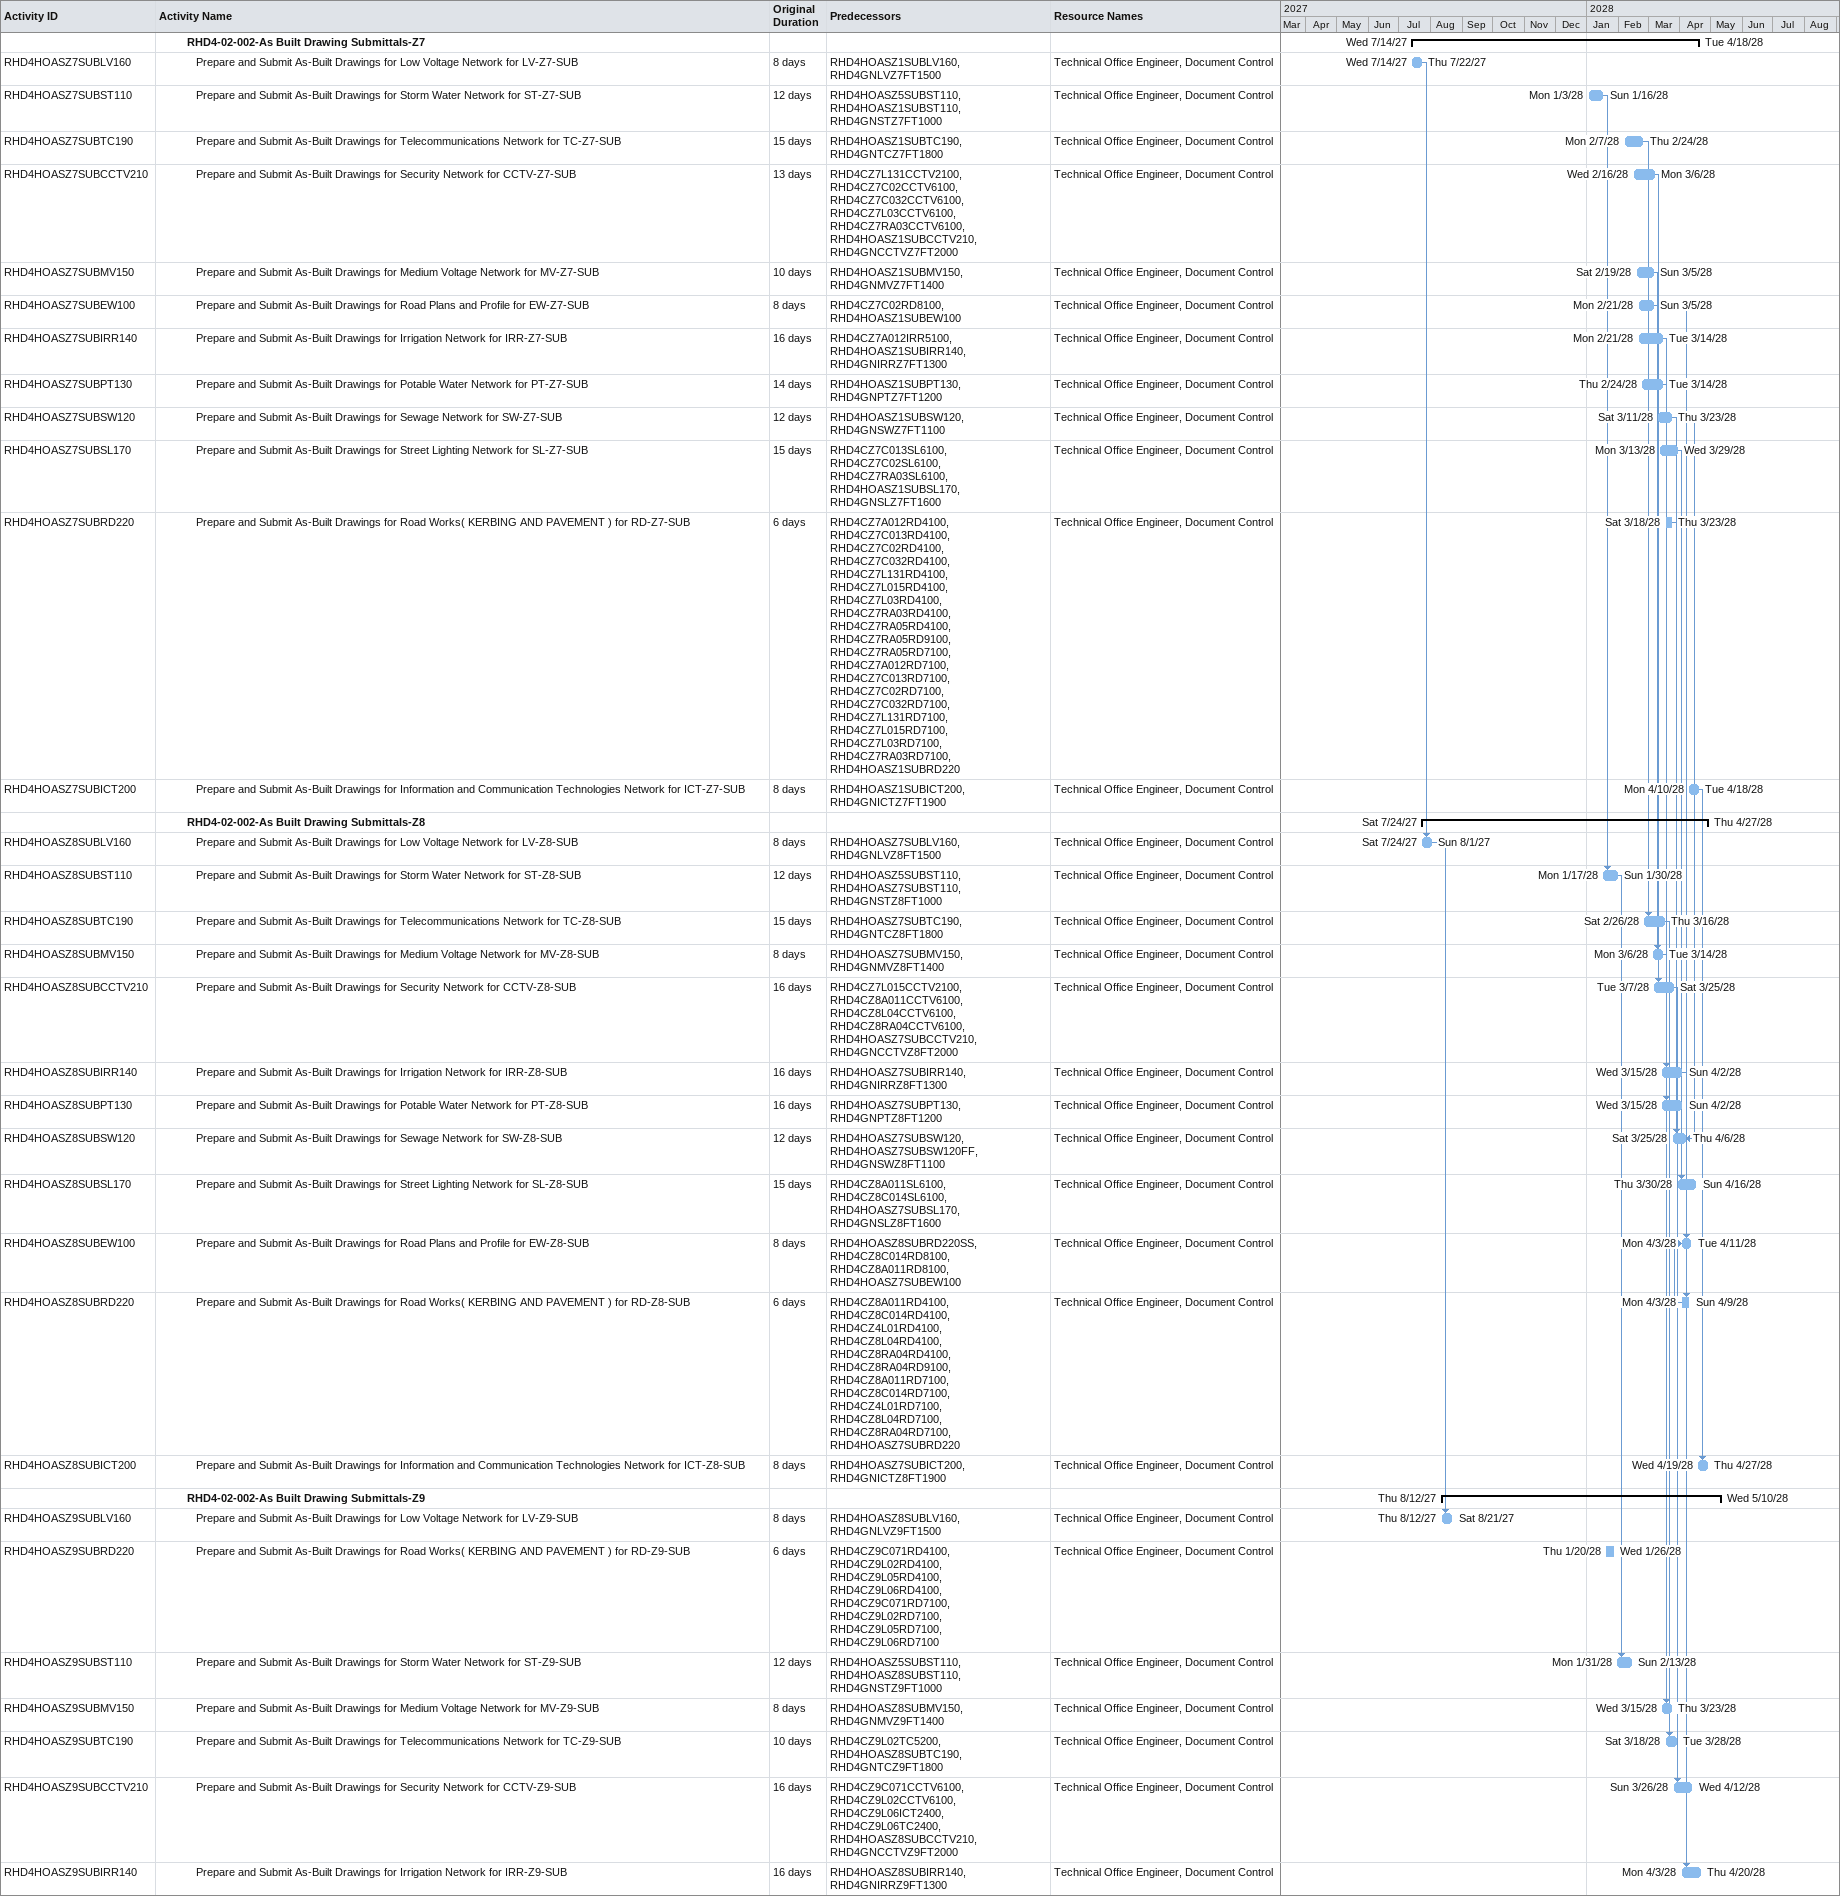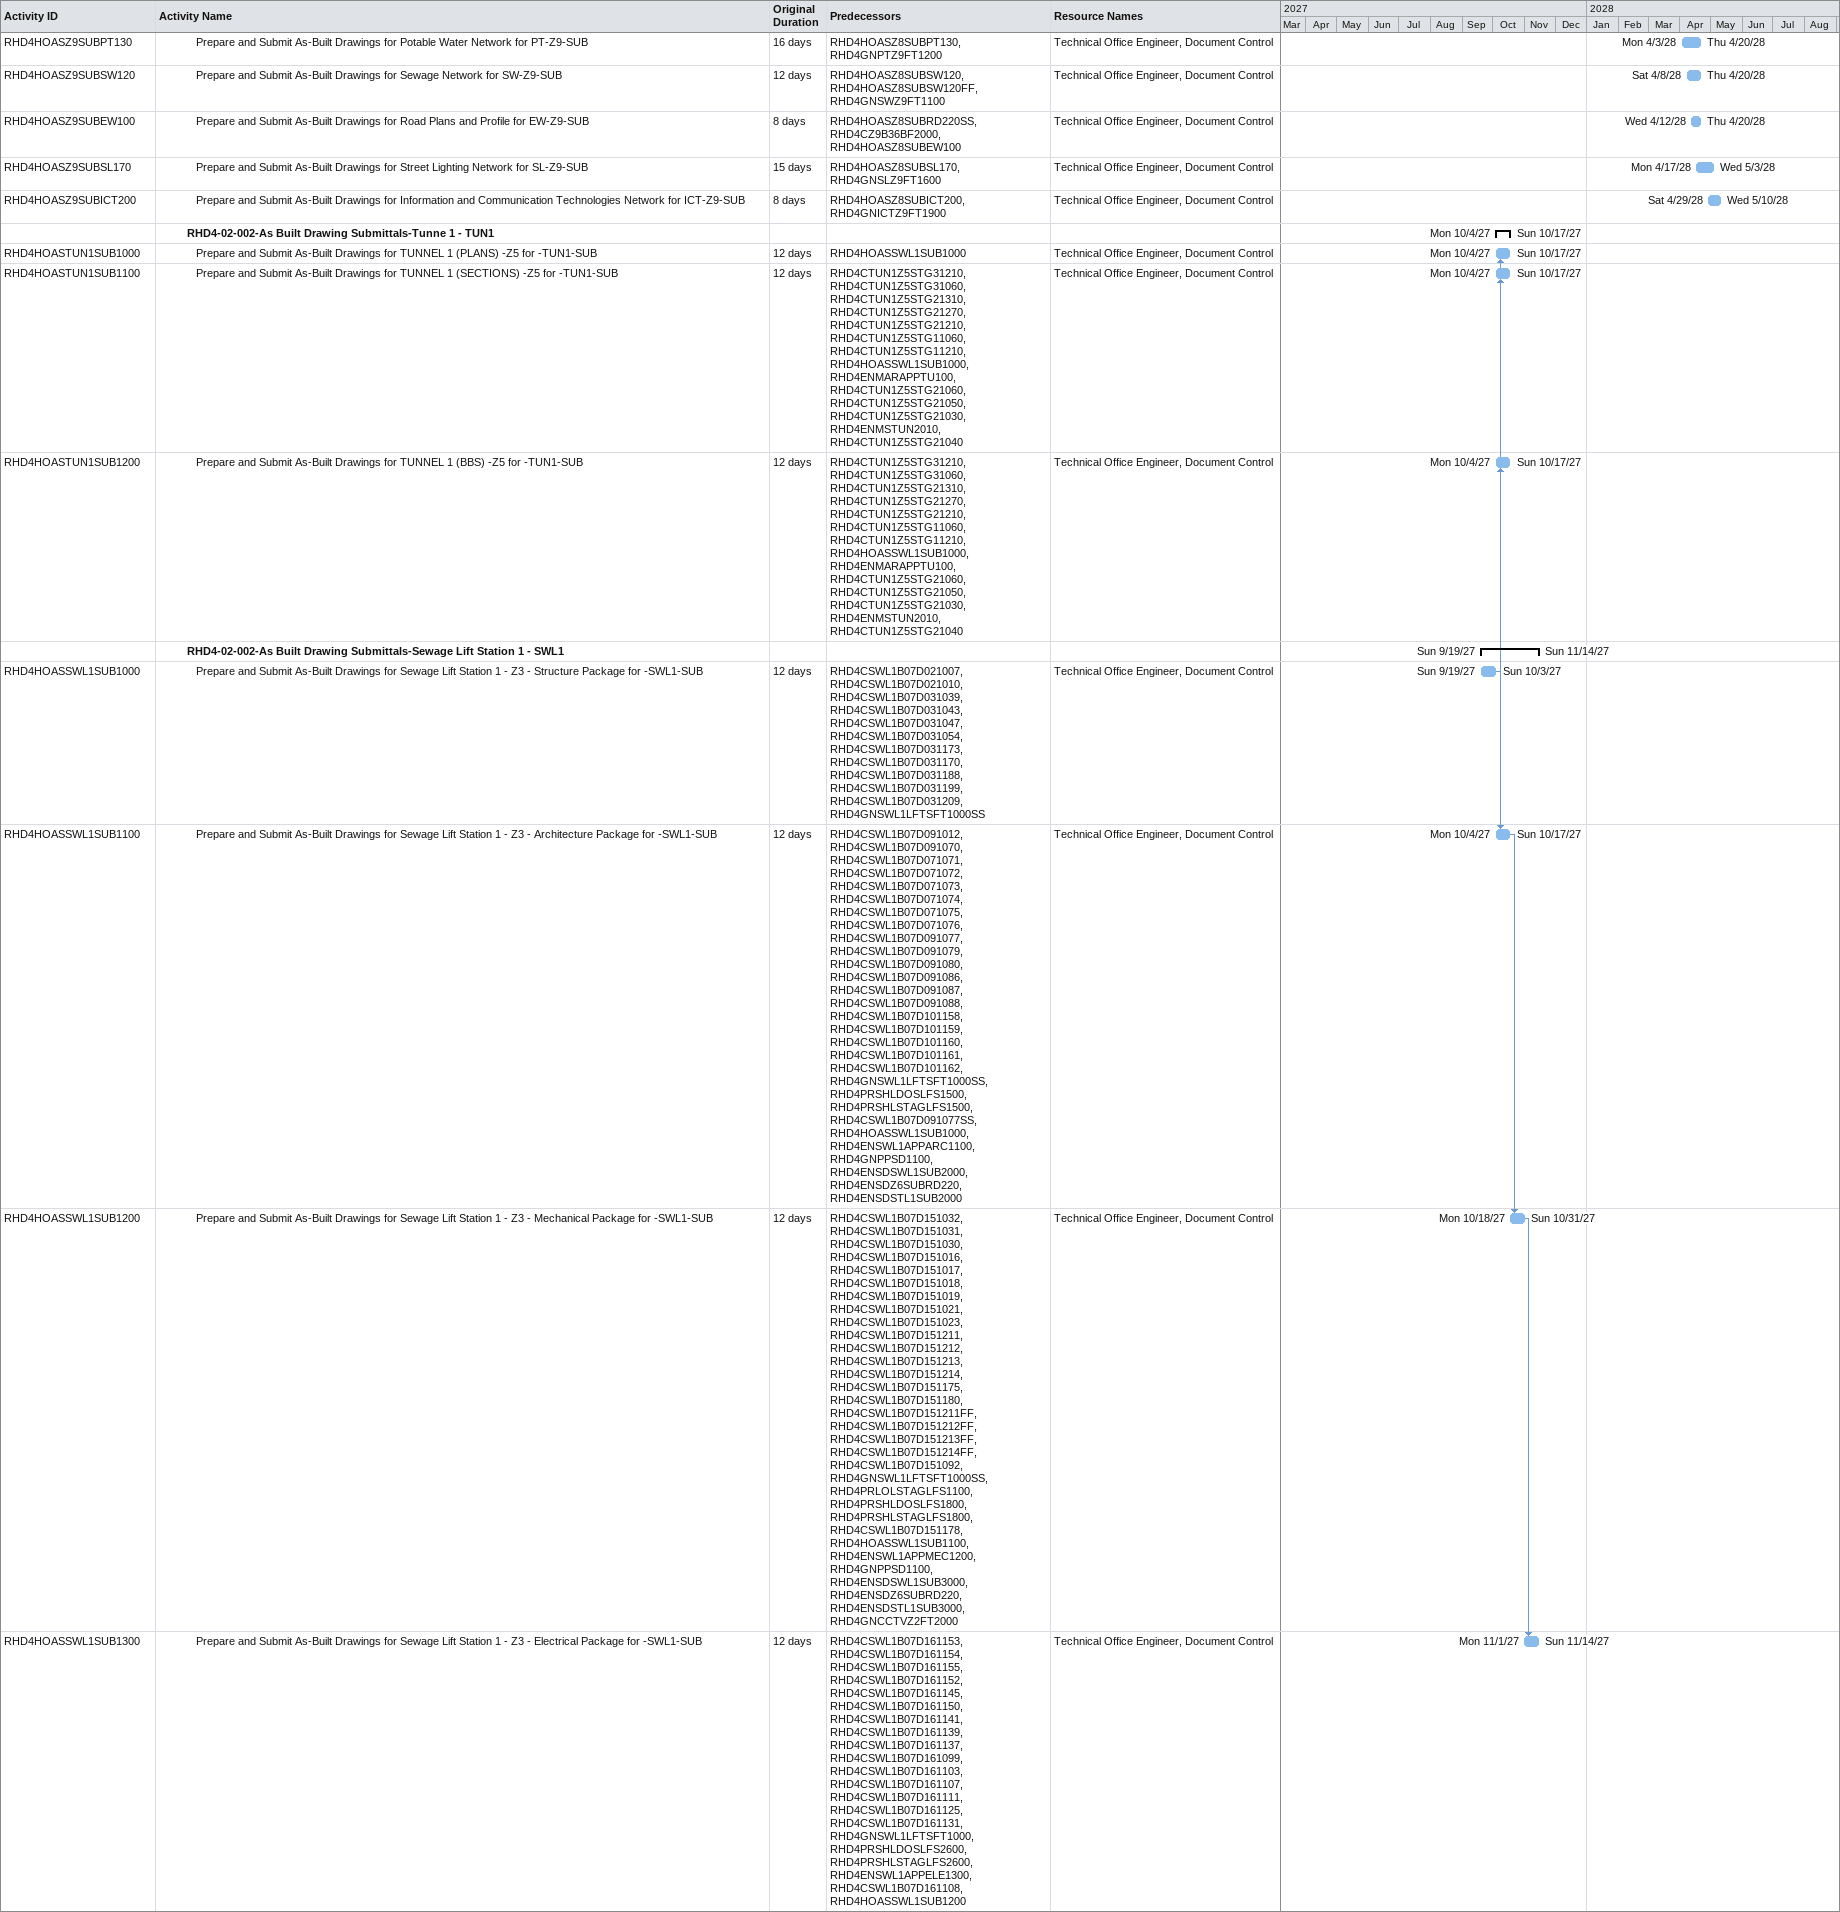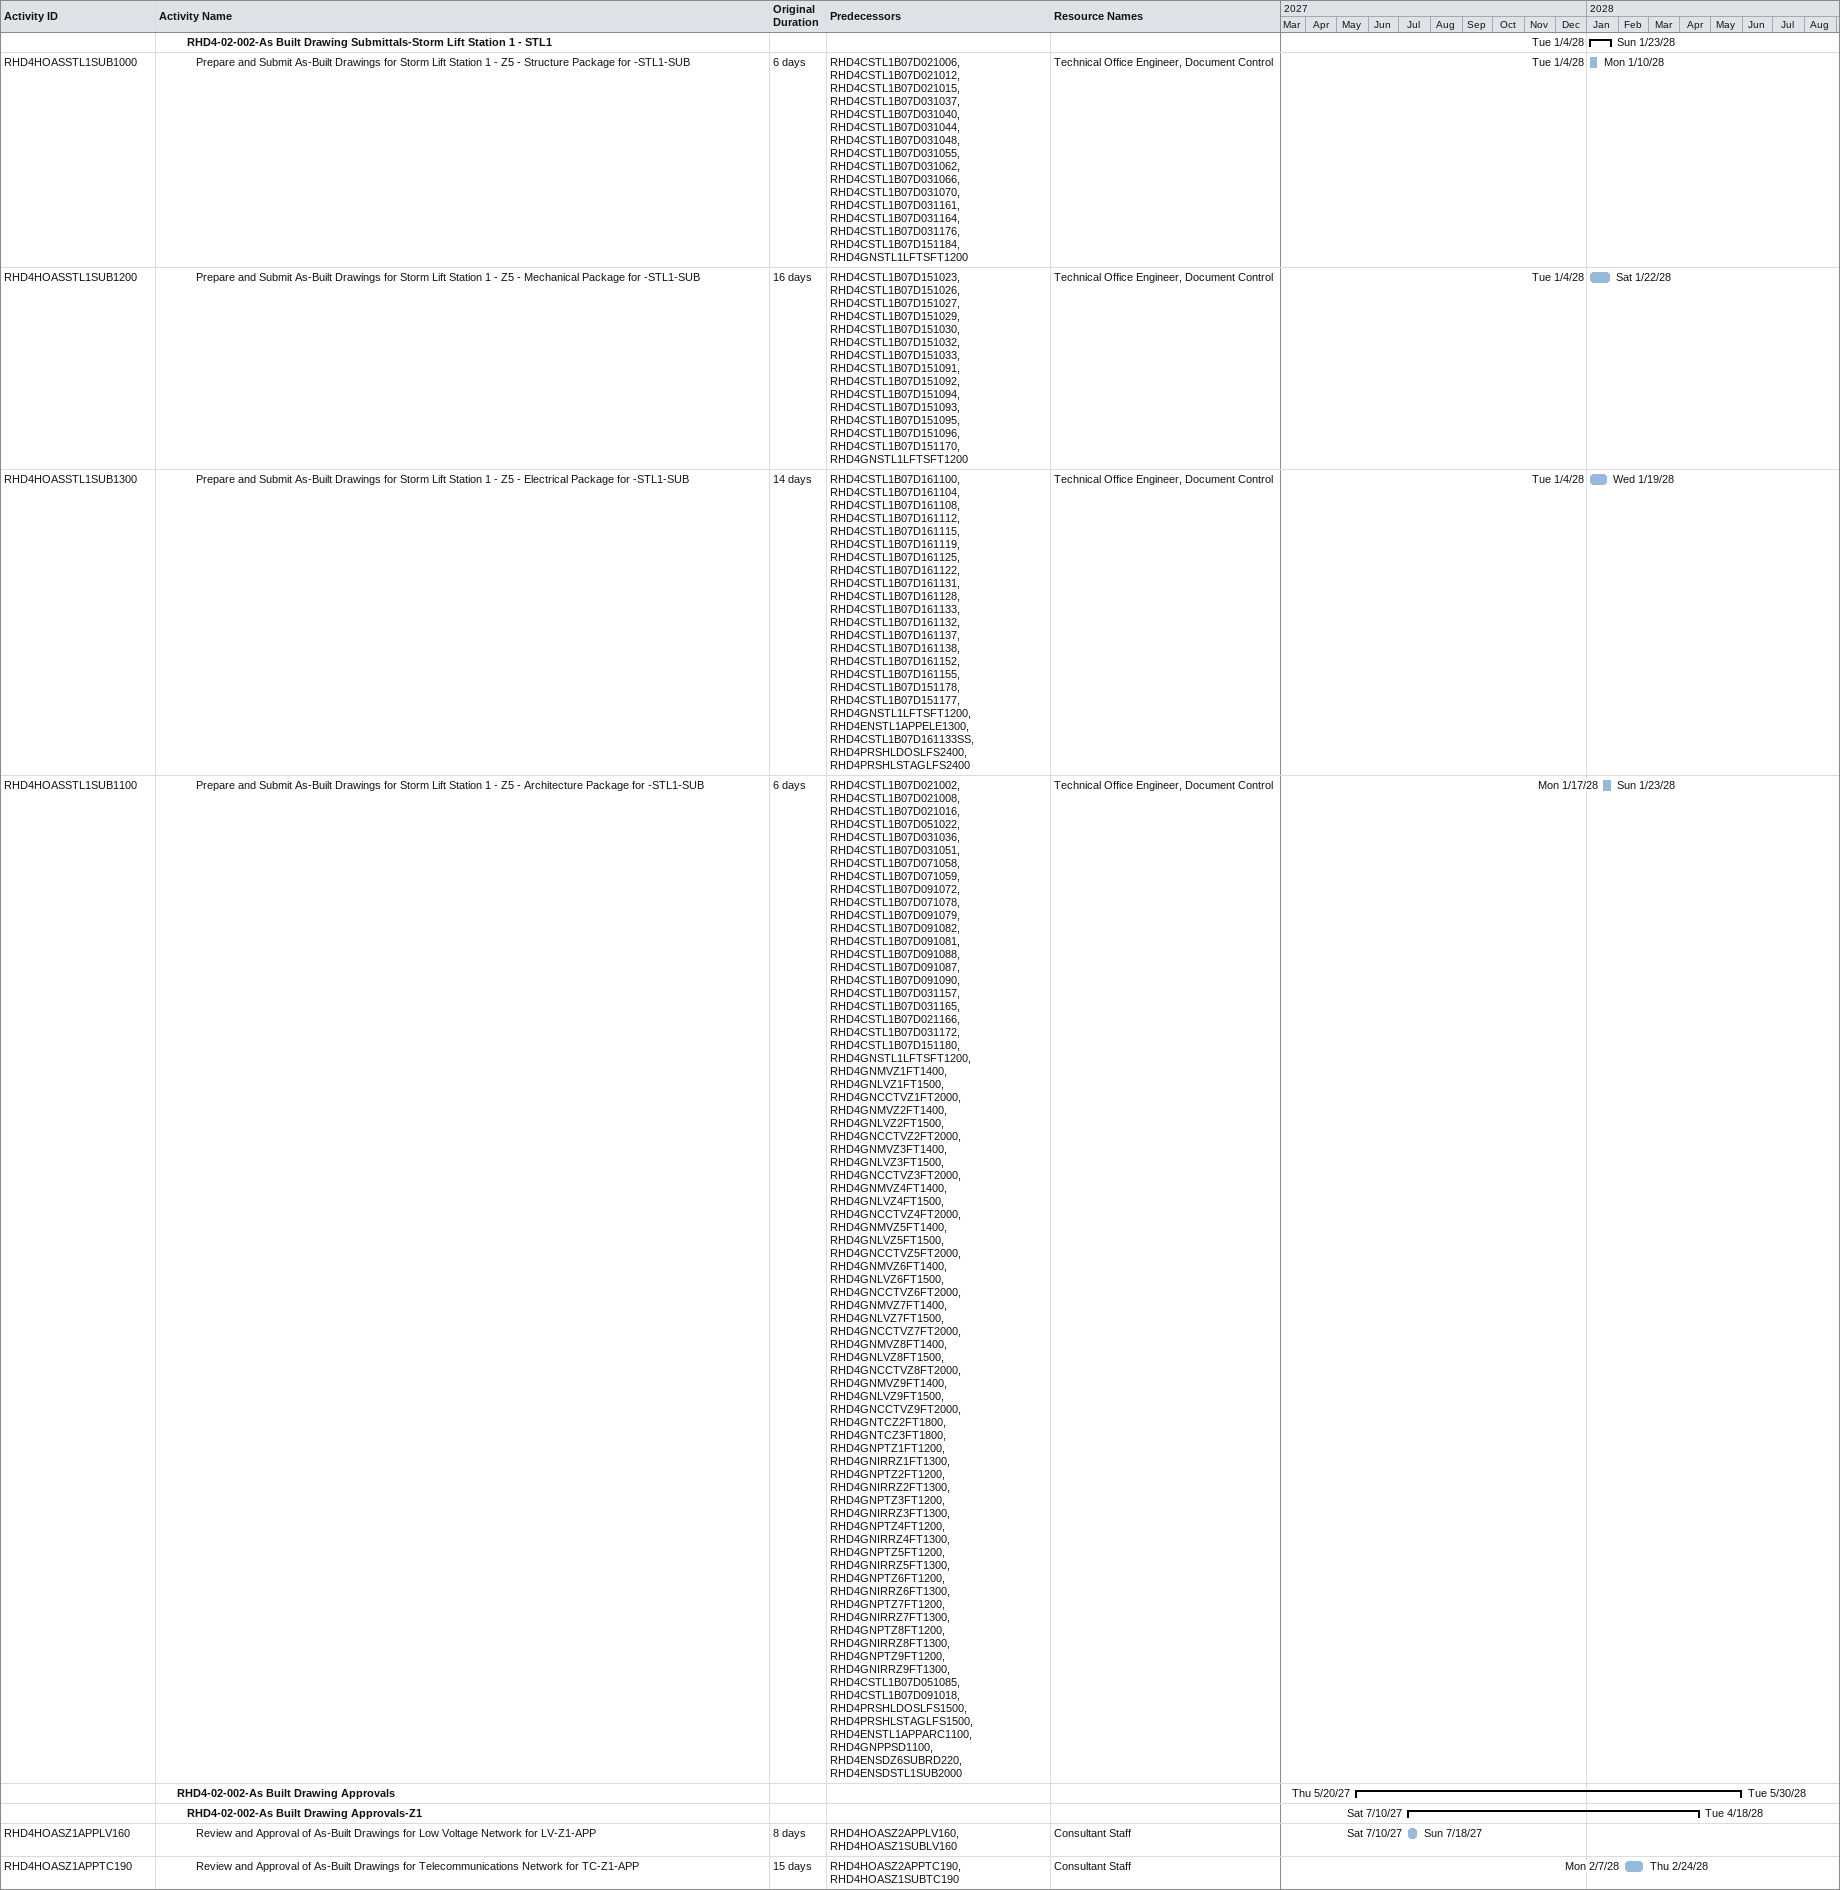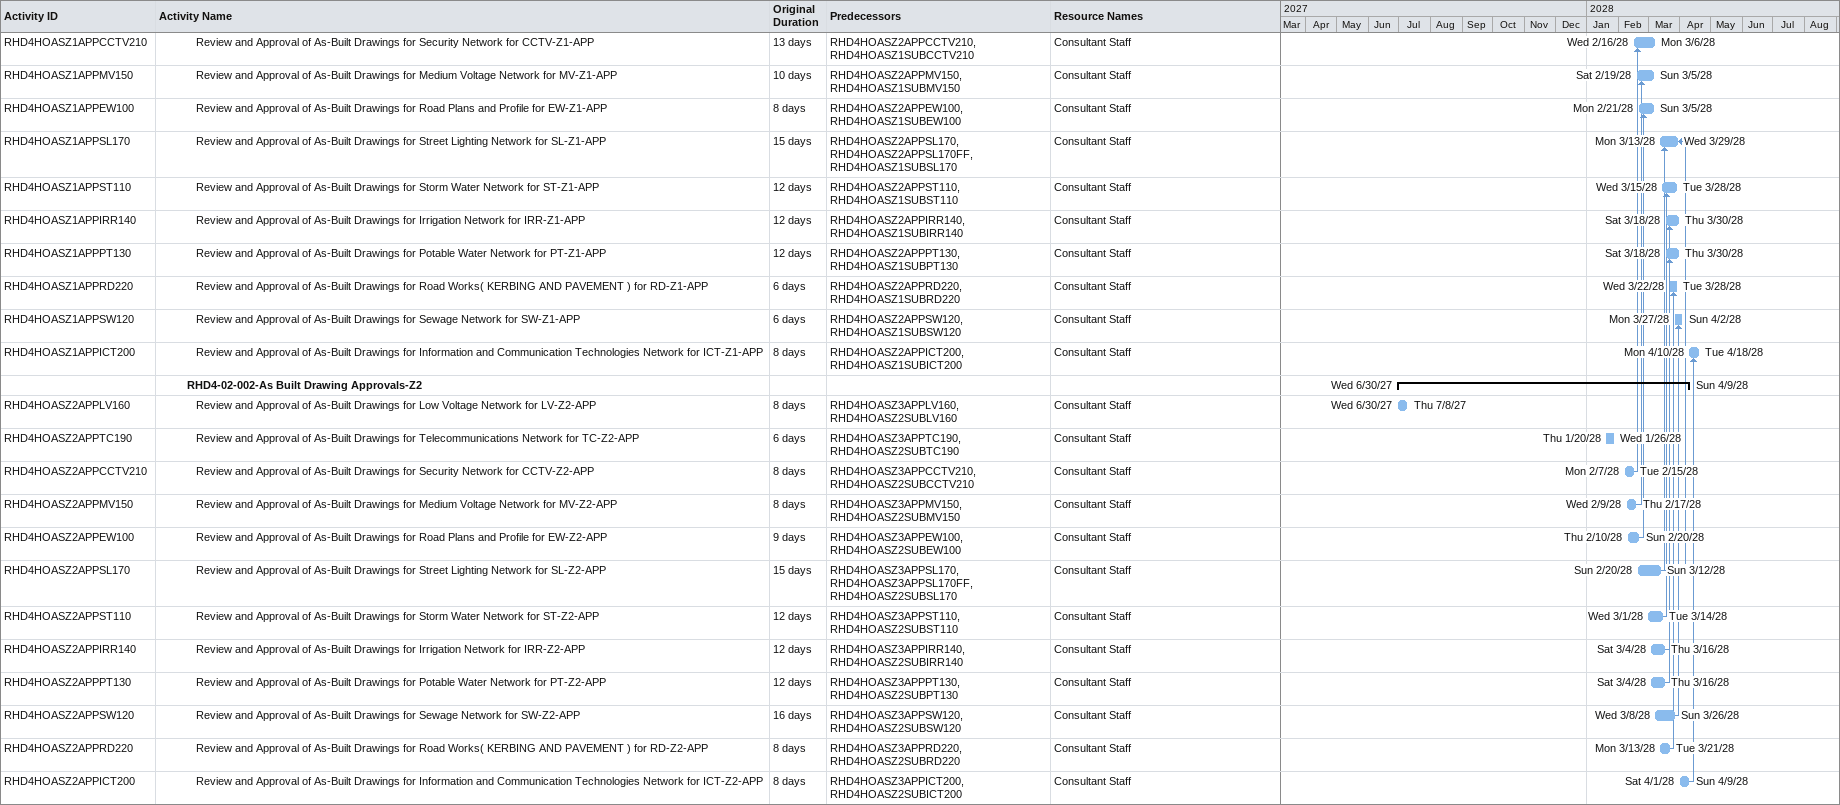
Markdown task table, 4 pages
| ID | Level | Task | Original duration | Start | Finish | Predecessors | Resources |
|---|---|---|---|---|---|---|---|
|  | 4 | **RHD4-02-002-As Built Drawing Submittals-Z7** |  | 2027-07-14 | 2028-04-18 |  |  |
| RHD4HOASZ7SUBLV160 | 5 | Prepare and Submit As-Built Drawings for Low Voltage Network for LV-Z7-SUB | 8d | 2027-07-14 | 2027-07-22 | RHD4HOASZ1SUBLV160, RHD4GNLVZ7FT1500 | Technical Office Engineer, Document Control |
| RHD4HOASZ7SUBST110 | 5 | Prepare and Submit As-Built Drawings for Storm Water Network for ST-Z7-SUB | 12d | 2028-01-03 | 2028-01-16 | RHD4HOASZ5SUBST110, RHD4HOASZ1SUBST110, RHD4GNSTZ7FT1000 | Technical Office Engineer, Document Control |
| RHD4HOASZ7SUBTC190 | 5 | Prepare and Submit As-Built Drawings for Telecommunications Network for TC-Z7-SUB | 15d | 2028-02-07 | 2028-02-24 | RHD4HOASZ1SUBTC190, RHD4GNTCZ7FT1800 | Technical Office Engineer, Document Control |
| RHD4HOASZ7SUBCCTV210 | 5 | Prepare and Submit As-Built Drawings for Security Network for CCTV-Z7-SUB | 13d | 2028-02-16 | 2028-03-06 | RHD4CZ7L131CCTV2100, RHD4CZ7C02CCTV6100, RHD4CZ7C032CCTV6100, RHD4CZ7L03CCTV6100, RHD4CZ7RA03CCTV6100, RHD4HOASZ1SUBCCTV210, RHD4GNCCTVZ7FT2000 | Technical Office Engineer, Document Control |
| RHD4HOASZ7SUBMV150 | 5 | Prepare and Submit As-Built Drawings for Medium Voltage Network for MV-Z7-SUB | 10d | 2028-02-19 | 2028-03-05 | RHD4HOASZ1SUBMV150, RHD4GNMVZ7FT1400 | Technical Office Engineer, Document Control |
| RHD4HOASZ7SUBEW100 | 5 | Prepare and Submit As-Built Drawings for Road Plans and Profile for EW-Z7-SUB | 8d | 2028-02-21 | 2028-03-05 | RHD4CZ7C02RD8100, RHD4HOASZ1SUBEW100 | Technical Office Engineer, Document Control |
| RHD4HOASZ7SUBIRR140 | 5 | Prepare and Submit As-Built Drawings for Irrigation Network for IRR-Z7-SUB | 16d | 2028-02-21 | 2028-03-14 | RHD4CZ7A012IRR5100, RHD4HOASZ1SUBIRR140, RHD4GNIRRZ7FT1300 | Technical Office Engineer, Document Control |
| RHD4HOASZ7SUBPT130 | 5 | Prepare and Submit As-Built Drawings for Potable Water Network for PT-Z7-SUB | 14d | 2028-02-24 | 2028-03-14 | RHD4HOASZ1SUBPT130, RHD4GNPTZ7FT1200 | Technical Office Engineer, Document Control |
| RHD4HOASZ7SUBSW120 | 5 | Prepare and Submit As-Built Drawings for Sewage Network for SW-Z7-SUB | 12d | 2028-03-11 | 2028-03-23 | RHD4HOASZ1SUBSW120, RHD4GNSWZ7FT1100 | Technical Office Engineer, Document Control |
| RHD4HOASZ7SUBSL170 | 5 | Prepare and Submit As-Built Drawings for Street Lighting Network for SL-Z7-SUB | 15d | 2028-03-13 | 2028-03-29 | RHD4CZ7C013SL6100, RHD4CZ7C02SL6100, RHD4CZ7RA03SL6100, RHD4HOASZ1SUBSL170, RHD4GNSLZ7FT1600 | Technical Office Engineer, Document Control |
| RHD4HOASZ7SUBRD220 | 5 | Prepare and Submit As-Built Drawings for Road Works( KERBING AND PAVEMENT ) for RD-Z7-SUB | 6d | 2028-03-18 | 2028-03-23 | RHD4CZ7A012RD4100, RHD4CZ7C013RD4100, RHD4CZ7C02RD4100, RHD4CZ7C032RD4100, RHD4CZ7L131RD4100, RHD4CZ7L015RD4100, RHD4CZ7L03RD4100, RHD4CZ7RA03RD4100, RHD4CZ7RA05RD4100, RHD4CZ7RA05RD9100, RHD4CZ7RA05RD7100, RHD4CZ7A012RD7100, RHD4CZ7C013RD7100, RHD4CZ7C02RD7100, RHD4CZ7C032RD7100, RHD4CZ7L131RD7100, RHD4CZ7L015RD7100, RHD4CZ7L03RD7100, RHD4CZ7RA03RD7100, RHD4HOASZ1SUBRD220 | Technical Office Engineer, Document Control |
| RHD4HOASZ7SUBICT200 | 5 | Prepare and Submit As-Built Drawings for Information and Communication Technologies Network for ICT-Z7-SUB | 8d | 2028-04-10 | 2028-04-18 | RHD4HOASZ1SUBICT200, RHD4GNICTZ7FT1900 | Technical Office Engineer, Document Control |
|  | 4 | **RHD4-02-002-As Built Drawing Submittals-Z8** |  | 2027-07-24 | 2028-04-27 |  |  |
| RHD4HOASZ8SUBLV160 | 5 | Prepare and Submit As-Built Drawings for Low Voltage Network for LV-Z8-SUB | 8d | 2027-07-24 | 2027-08-01 | RHD4HOASZ7SUBLV160, RHD4GNLVZ8FT1500 | Technical Office Engineer, Document Control |
| RHD4HOASZ8SUBST110 | 5 | Prepare and Submit As-Built Drawings for Storm Water Network for ST-Z8-SUB | 12d | 2028-01-17 | 2028-01-30 | RHD4HOASZ5SUBST110, RHD4HOASZ7SUBST110, RHD4GNSTZ8FT1000 | Technical Office Engineer, Document Control |
| RHD4HOASZ8SUBTC190 | 5 | Prepare and Submit As-Built Drawings for Telecommunications Network for TC-Z8-SUB | 15d | 2028-02-26 | 2028-03-16 | RHD4HOASZ7SUBTC190, RHD4GNTCZ8FT1800 | Technical Office Engineer, Document Control |
| RHD4HOASZ8SUBMV150 | 5 | Prepare and Submit As-Built Drawings for Medium Voltage Network for MV-Z8-SUB | 8d | 2028-03-06 | 2028-03-14 | RHD4HOASZ7SUBMV150, RHD4GNMVZ8FT1400 | Technical Office Engineer, Document Control |
| RHD4HOASZ8SUBCCTV210 | 5 | Prepare and Submit As-Built Drawings for Security Network for CCTV-Z8-SUB | 16d | 2028-03-07 | 2028-03-25 | RHD4CZ7L015CCTV2100, RHD4CZ8A011CCTV6100, RHD4CZ8L04CCTV6100, RHD4CZ8RA04CCTV6100, RHD4HOASZ7SUBCCTV210, RHD4GNCCTVZ8FT2000 | Technical Office Engineer, Document Control |
| RHD4HOASZ8SUBIRR140 | 5 | Prepare and Submit As-Built Drawings for Irrigation Network for IRR-Z8-SUB | 16d | 2028-03-15 | 2028-04-02 | RHD4HOASZ7SUBIRR140, RHD4GNIRRZ8FT1300 | Technical Office Engineer, Document Control |
| RHD4HOASZ8SUBPT130 | 5 | Prepare and Submit As-Built Drawings for Potable Water Network for PT-Z8-SUB | 16d | 2028-03-15 | 2028-04-02 | RHD4HOASZ7SUBPT130, RHD4GNPTZ8FT1200 | Technical Office Engineer, Document Control |
| RHD4HOASZ8SUBSW120 | 5 | Prepare and Submit As-Built Drawings for Sewage Network for SW-Z8-SUB | 12d | 2028-03-25 | 2028-04-06 | RHD4HOASZ7SUBSW120, RHD4HOASZ7SUBSW120FF, RHD4GNSWZ8FT1100 | Technical Office Engineer, Document Control |
| RHD4HOASZ8SUBSL170 | 5 | Prepare and Submit As-Built Drawings for Street Lighting Network for SL-Z8-SUB | 15d | 2028-03-30 | 2028-04-16 | RHD4CZ8A011SL6100, RHD4CZ8C014SL6100, RHD4HOASZ7SUBSL170, RHD4GNSLZ8FT1600 | Technical Office Engineer, Document Control |
| RHD4HOASZ8SUBEW100 | 5 | Prepare and Submit As-Built Drawings for Road Plans and Profile for EW-Z8-SUB | 8d | 2028-04-03 | 2028-04-11 | RHD4HOASZ8SUBRD220SS, RHD4CZ8C014RD8100, RHD4CZ8A011RD8100, RHD4HOASZ7SUBEW100 | Technical Office Engineer, Document Control |
| RHD4HOASZ8SUBRD220 | 5 | Prepare and Submit As-Built Drawings for Road Works( KERBING AND PAVEMENT ) for RD-Z8-SUB | 6d | 2028-04-03 | 2028-04-09 | RHD4CZ8A011RD4100, RHD4CZ8C014RD4100, RHD4CZ4L01RD4100, RHD4CZ8L04RD4100, RHD4CZ8RA04RD4100, RHD4CZ8RA04RD9100, RHD4CZ8A011RD7100, RHD4CZ8C014RD7100, RHD4CZ4L01RD7100, RHD4CZ8L04RD7100, RHD4CZ8RA04RD7100, RHD4HOASZ7SUBRD220 | Technical Office Engineer, Document Control |
| RHD4HOASZ8SUBICT200 | 5 | Prepare and Submit As-Built Drawings for Information and Communication Technologies Network for ICT-Z8-SUB | 8d | 2028-04-19 | 2028-04-27 | RHD4HOASZ7SUBICT200, RHD4GNICTZ8FT1900 | Technical Office Engineer, Document Control |
|  | 4 | **RHD4-02-002-As Built Drawing Submittals-Z9** |  | 2027-08-12 | 2028-05-10 |  |  |
| RHD4HOASZ9SUBLV160 | 5 | Prepare and Submit As-Built Drawings for Low Voltage Network for LV-Z9-SUB | 8d | 2027-08-12 | 2027-08-21 | RHD4HOASZ8SUBLV160, RHD4GNLVZ9FT1500 | Technical Office Engineer, Document Control |
| RHD4HOASZ9SUBRD220 | 5 | Prepare and Submit As-Built Drawings for Road Works( KERBING AND PAVEMENT ) for RD-Z9-SUB | 6d | 2028-01-20 | 2028-01-26 | RHD4CZ9C071RD4100, RHD4CZ9L02RD4100, RHD4CZ9L05RD4100, RHD4CZ9L06RD4100, RHD4CZ9C071RD7100, RHD4CZ9L02RD7100, RHD4CZ9L05RD7100, RHD4CZ9L06RD7100 | Technical Office Engineer, Document Control |
| RHD4HOASZ9SUBST110 | 5 | Prepare and Submit As-Built Drawings for Storm Water Network for ST-Z9-SUB | 12d | 2028-01-31 | 2028-02-13 | RHD4HOASZ5SUBST110, RHD4HOASZ8SUBST110, RHD4GNSTZ9FT1000 | Technical Office Engineer, Document Control |
| RHD4HOASZ9SUBMV150 | 5 | Prepare and Submit As-Built Drawings for Medium Voltage Network for MV-Z9-SUB | 8d | 2028-03-15 | 2028-03-23 | RHD4HOASZ8SUBMV150, RHD4GNMVZ9FT1400 | Technical Office Engineer, Document Control |
| RHD4HOASZ9SUBTC190 | 5 | Prepare and Submit As-Built Drawings for Telecommunications Network for TC-Z9-SUB | 10d | 2028-03-18 | 2028-03-28 | RHD4CZ9L02TC5200, RHD4HOASZ8SUBTC190, RHD4GNTCZ9FT1800 | Technical Office Engineer, Document Control |
| RHD4HOASZ9SUBCCTV210 | 5 | Prepare and Submit As-Built Drawings for Security Network for CCTV-Z9-SUB | 16d | 2028-03-26 | 2028-04-12 | RHD4CZ9C071CCTV6100, RHD4CZ9L02CCTV6100, RHD4CZ9L06ICT2400, RHD4CZ9L06TC2400, RHD4HOASZ8SUBCCTV210, RHD4GNCCTVZ9FT2000 | Technical Office Engineer, Document Control |
| RHD4HOASZ9SUBIRR140 | 5 | Prepare and Submit As-Built Drawings for Irrigation Network for IRR-Z9-SUB | 16d | 2028-04-03 | 2028-04-20 | RHD4HOASZ8SUBIRR140, RHD4GNIRRZ9FT1300 | Technical Office Engineer, Document Control |
| RHD4HOASZ9SUBPT130 | 5 | Prepare and Submit As-Built Drawings for Potable Water Network for PT-Z9-SUB | 16d | 2028-04-03 | 2028-04-20 | RHD4HOASZ8SUBPT130, RHD4GNPTZ9FT1200 | Technical Office Engineer, Document Control |
| RHD4HOASZ9SUBSW120 | 5 | Prepare and Submit As-Built Drawings for Sewage Network for SW-Z9-SUB | 12d | 2028-04-08 | 2028-04-20 | RHD4HOASZ8SUBSW120, RHD4HOASZ8SUBSW120FF, RHD4GNSWZ9FT1100 | Technical Office Engineer, Document Control |
| RHD4HOASZ9SUBEW100 | 5 | Prepare and Submit As-Built Drawings for Road Plans and Profile for EW-Z9-SUB | 8d | 2028-04-12 | 2028-04-20 | RHD4HOASZ8SUBRD220SS, RHD4CZ9B36BF2000, RHD4HOASZ8SUBEW100 | Technical Office Engineer, Document Control |
| RHD4HOASZ9SUBSL170 | 5 | Prepare and Submit As-Built Drawings for Street Lighting Network for SL-Z9-SUB | 15d | 2028-04-17 | 2028-05-03 | RHD4HOASZ8SUBSL170, RHD4GNSLZ9FT1600 | Technical Office Engineer, Document Control |
| RHD4HOASZ9SUBICT200 | 5 | Prepare and Submit As-Built Drawings for Information and Communication Technologies Network for ICT-Z9-SUB | 8d | 2028-04-29 | 2028-05-10 | RHD4HOASZ8SUBICT200, RHD4GNICTZ9FT1900 | Technical Office Engineer, Document Control |
|  | 4 | **RHD4-02-002-As Built Drawing Submittals-Tunne 1 - TUN1** |  | 2027-10-04 | 2027-10-17 |  |  |
| RHD4HOASTUN1SUB1000 | 5 | Prepare and Submit As-Built Drawings for TUNNEL 1 (PLANS) -Z5 for -TUN1-SUB | 12d | 2027-10-04 | 2027-10-17 | RHD4HOASSWL1SUB1000 | Technical Office Engineer, Document Control |
| RHD4HOASTUN1SUB1100 | 5 | Prepare and Submit As-Built Drawings for TUNNEL 1 (SECTIONS) -Z5 for -TUN1-SUB | 12d | 2027-10-04 | 2027-10-17 | RHD4CTUN1Z5STG31210, RHD4CTUN1Z5STG31060, RHD4CTUN1Z5STG21310, RHD4CTUN1Z5STG21270, RHD4CTUN1Z5STG21210, RHD4CTUN1Z5STG11060, RHD4CTUN1Z5STG11210, RHD4HOASSWL1SUB1000, RHD4ENMARAPPTU100, RHD4CTUN1Z5STG21060, RHD4CTUN1Z5STG21050, RHD4CTUN1Z5STG21030, RHD4ENMSTUN2010, RHD4CTUN1Z5STG21040 | Technical Office Engineer, Document Control |
| RHD4HOASTUN1SUB1200 | 5 | Prepare and Submit As-Built Drawings for TUNNEL 1 (BBS) -Z5 for -TUN1-SUB | 12d | 2027-10-04 | 2027-10-17 | RHD4CTUN1Z5STG31210, RHD4CTUN1Z5STG31060, RHD4CTUN1Z5STG21310, RHD4CTUN1Z5STG21270, RHD4CTUN1Z5STG21210, RHD4CTUN1Z5STG11060, RHD4CTUN1Z5STG11210, RHD4HOASSWL1SUB1000, RHD4ENMARAPPTU100, RHD4CTUN1Z5STG21060, RHD4CTUN1Z5STG21050, RHD4CTUN1Z5STG21030, RHD4ENMSTUN2010, RHD4CTUN1Z5STG21040 | Technical Office Engineer, Document Control |
|  | 4 | **RHD4-02-002-As Built Drawing Submittals-Sewage Lift Station 1 - SWL1** |  | 2027-09-19 | 2027-11-14 |  |  |
| RHD4HOASSWL1SUB1000 | 5 | Prepare and Submit As-Built Drawings for Sewage Lift Station 1 - Z3 - Structure Package for -SWL1-SUB | 12d | 2027-09-19 | 2027-10-03 | RHD4CSWL1B07D021007, RHD4CSWL1B07D021010, RHD4CSWL1B07D031039, RHD4CSWL1B07D031043, RHD4CSWL1B07D031047, RHD4CSWL1B07D031054, RHD4CSWL1B07D031173, RHD4CSWL1B07D031170, RHD4CSWL1B07D031188, RHD4CSWL1B07D031199, RHD4CSWL1B07D031209, RHD4GNSWL1LFTSFT1000SS | Technical Office Engineer, Document Control |
| RHD4HOASSWL1SUB1100 | 5 | Prepare and Submit As-Built Drawings for Sewage Lift Station 1 - Z3 - Architecture Package for -SWL1-SUB | 12d | 2027-10-04 | 2027-10-17 | RHD4CSWL1B07D091012, RHD4CSWL1B07D091070, RHD4CSWL1B07D071071, RHD4CSWL1B07D071072, RHD4CSWL1B07D071073, RHD4CSWL1B07D071074, RHD4CSWL1B07D071075, RHD4CSWL1B07D071076, RHD4CSWL1B07D091077, RHD4CSWL1B07D091079, RHD4CSWL1B07D091080, RHD4CSWL1B07D091086, RHD4CSWL1B07D091087, RHD4CSWL1B07D091088, RHD4CSWL1B07D101158, RHD4CSWL1B07D101159, RHD4CSWL1B07D101160, RHD4CSWL1B07D101161, RHD4CSWL1B07D101162, RHD4GNSWL1LFTSFT1000SS, RHD4PRSHLDOSLFS1500, RHD4PRSHLSTAGLFS1500, RHD4CSWL1B07D091077SS, RHD4HOASSWL1SUB1000, RHD4ENSWL1APPARC1100, RHD4GNPPSD1100, RHD4ENSDSWL1SUB2000, RHD4ENSDZ6SUBRD220, RHD4ENSDSTL1SUB2000 | Technical Office Engineer, Document Control |
| RHD4HOASSWL1SUB1200 | 5 | Prepare and Submit As-Built Drawings for Sewage Lift Station 1 - Z3 - Mechanical Package for -SWL1-SUB | 12d | 2027-10-18 | 2027-10-31 | RHD4CSWL1B07D151032, RHD4CSWL1B07D151031, RHD4CSWL1B07D151030, RHD4CSWL1B07D151016, RHD4CSWL1B07D151017, RHD4CSWL1B07D151018, RHD4CSWL1B07D151019, RHD4CSWL1B07D151021, RHD4CSWL1B07D151023, RHD4CSWL1B07D151211, RHD4CSWL1B07D151212, RHD4CSWL1B07D151213, RHD4CSWL1B07D151214, RHD4CSWL1B07D151175, RHD4CSWL1B07D151180, RHD4CSWL1B07D151211FF, RHD4CSWL1B07D151212FF, RHD4CSWL1B07D151213FF, RHD4CSWL1B07D151214FF, RHD4CSWL1B07D151092, RHD4GNSWL1LFTSFT1000SS, RHD4PRLOLSTAGLFS1100, RHD4PRSHLDOSLFS1800, RHD4PRSHLSTAGLFS1800, RHD4CSWL1B07D151178, RHD4HOASSWL1SUB1100, RHD4ENSWL1APPMEC1200, RHD4GNPPSD1100, RHD4ENSDSWL1SUB3000, RHD4ENSDZ6SUBRD220, RHD4ENSDSTL1SUB3000, RHD4GNCCTVZ2FT2000 | Technical Office Engineer, Document Control |
| RHD4HOASSWL1SUB1300 | 5 | Prepare and Submit As-Built Drawings for Sewage Lift Station 1 - Z3 - Electrical Package for -SWL1-SUB | 12d | 2027-11-01 | 2027-11-14 | RHD4CSWL1B07D161153, RHD4CSWL1B07D161154, RHD4CSWL1B07D161155, RHD4CSWL1B07D161152, RHD4CSWL1B07D161145, RHD4CSWL1B07D161150, RHD4CSWL1B07D161141, RHD4CSWL1B07D161139, RHD4CSWL1B07D161137, RHD4CSWL1B07D161099, RHD4CSWL1B07D161103, RHD4CSWL1B07D161107, RHD4CSWL1B07D161111, RHD4CSWL1B07D161125, RHD4CSWL1B07D161131, RHD4GNSWL1LFTSFT1000, RHD4PRSHLDOSLFS2600, RHD4PRSHLSTAGLFS2600, RHD4ENSWL1APPELE1300, RHD4CSWL1B07D161108, RHD4HOASSWL1SUB1200 | Technical Office Engineer, Document Control |
|  | 4 | **RHD4-02-002-As Built Drawing Submittals-Storm Lift Station 1 - STL1** |  | 2028-01-04 | 2028-01-23 |  |  |
| RHD4HOASSTL1SUB1000 | 5 | Prepare and Submit As-Built Drawings for Storm Lift Station 1 - Z5 - Structure Package for -STL1-SUB | 6d | 2028-01-04 | 2028-01-10 | RHD4CSTL1B07D021006, RHD4CSTL1B07D021012, RHD4CSTL1B07D021015, RHD4CSTL1B07D031037, RHD4CSTL1B07D031040, RHD4CSTL1B07D031044, RHD4CSTL1B07D031048, RHD4CSTL1B07D031055, RHD4CSTL1B07D031062, RHD4CSTL1B07D031066, RHD4CSTL1B07D031070, RHD4CSTL1B07D031161, RHD4CSTL1B07D031164, RHD4CSTL1B07D031176, RHD4CSTL1B07D151184, RHD4GNSTL1LFTSFT1200 | Technical Office Engineer, Document Control |
| RHD4HOASSTL1SUB1200 | 5 | Prepare and Submit As-Built Drawings for Storm Lift Station 1 - Z5 - Mechanical Package for -STL1-SUB | 16d | 2028-01-04 | 2028-01-22 | RHD4CSTL1B07D151023, RHD4CSTL1B07D151026, RHD4CSTL1B07D151027, RHD4CSTL1B07D151029, RHD4CSTL1B07D151030, RHD4CSTL1B07D151032, RHD4CSTL1B07D151033, RHD4CSTL1B07D151091, RHD4CSTL1B07D151092, RHD4CSTL1B07D151094, RHD4CSTL1B07D151093, RHD4CSTL1B07D151095, RHD4CSTL1B07D151096, RHD4CSTL1B07D151170, RHD4GNSTL1LFTSFT1200 | Technical Office Engineer, Document Control |
| RHD4HOASSTL1SUB1300 | 5 | Prepare and Submit As-Built Drawings for Storm Lift Station 1 - Z5 - Electrical Package for -STL1-SUB | 14d | 2028-01-04 | 2028-01-19 | RHD4CSTL1B07D161100, RHD4CSTL1B07D161104, RHD4CSTL1B07D161108, RHD4CSTL1B07D161112, RHD4CSTL1B07D161115, RHD4CSTL1B07D161119, RHD4CSTL1B07D161125, RHD4CSTL1B07D161122, RHD4CSTL1B07D161131, RHD4CSTL1B07D161128, RHD4CSTL1B07D161133, RHD4CSTL1B07D161132, RHD4CSTL1B07D161137, RHD4CSTL1B07D161138, RHD4CSTL1B07D161152, RHD4CSTL1B07D161155, RHD4CSTL1B07D151178, RHD4CSTL1B07D151177, RHD4GNSTL1LFTSFT1200, RHD4ENSTL1APPELE1300, RHD4CSTL1B07D161133SS, RHD4PRSHLDOSLFS2400, RHD4PRSHLSTAGLFS2400 | Technical Office Engineer, Document Control |
| RHD4HOASSTL1SUB1100 | 5 | Prepare and Submit As-Built Drawings for Storm Lift Station 1 - Z5 - Architecture Package for -STL1-SUB | 6d | 2028-01-17 | 2028-01-23 | RHD4CSTL1B07D021002, RHD4CSTL1B07D021008, RHD4CSTL1B07D021016, RHD4CSTL1B07D051022, RHD4CSTL1B07D031036, RHD4CSTL1B07D031051, RHD4CSTL1B07D071058, RHD4CSTL1B07D071059, RHD4CSTL1B07D091072, RHD4CSTL1B07D071078, RHD4CSTL1B07D091079, RHD4CSTL1B07D091082, RHD4CSTL1B07D091081, RHD4CSTL1B07D091088, RHD4CSTL1B07D091087, RHD4CSTL1B07D091090, RHD4CSTL1B07D031157, RHD4CSTL1B07D031165, RHD4CSTL1B07D021166, RHD4CSTL1B07D031172, RHD4CSTL1B07D151180, RHD4GNSTL1LFTSFT1200, RHD4GNMVZ1FT1400, RHD4GNLVZ1FT1500, RHD4GNCCTVZ1FT2000, RHD4GNMVZ2FT1400, RHD4GNLVZ2FT1500, RHD4GNCCTVZ2FT2000, RHD4GNMVZ3FT1400, RHD4GNLVZ3FT1500, RHD4GNCCTVZ3FT2000, RHD4GNMVZ4FT1400, RHD4GNLVZ4FT1500, RHD4GNCCTVZ4FT2000, RHD4GNMVZ5FT1400, RHD4GNLVZ5FT1500, RHD4GNCCTVZ5FT2000, RHD4GNMVZ6FT1400, RHD4GNLVZ6FT1500, RHD4GNCCTVZ6FT2000, RHD4GNMVZ7FT1400, RHD4GNLVZ7FT1500, RHD4GNCCTVZ7FT2000, RHD4GNMVZ8FT1400, RHD4GNLVZ8FT1500, RHD4GNCCTVZ8FT2000, RHD4GNMVZ9FT1400, RHD4GNLVZ9FT1500, RHD4GNCCTVZ9FT2000, RHD4GNTCZ2FT1800, RHD4GNTCZ3FT1800, RHD4GNPTZ1FT1200, RHD4GNIRRZ1FT1300, RHD4GNPTZ2FT1200, RHD4GNIRRZ2FT1300, RHD4GNPTZ3FT1200, RHD4GNIRRZ3FT1300, RHD4GNPTZ4FT1200, RHD4GNIRRZ4FT1300, RHD4GNPTZ5FT1200, RHD4GNIRRZ5FT1300, RHD4GNPTZ6FT1200, RHD4GNIRRZ6FT1300, RHD4GNPTZ7FT1200, RHD4GNIRRZ7FT1300, RHD4GNPTZ8FT1200, RHD4GNIRRZ8FT1300, RHD4GNPTZ9FT1200, RHD4GNIRRZ9FT1300, RHD4CSTL1B07D051085, RHD4CSTL1B07D091018, RHD4PRSHLDOSLFS1500, RHD4PRSHLSTAGLFS1500, RHD4ENSTL1APPARC1100, RHD4GNPPSD1100, RHD4ENSDZ6SUBRD220, RHD4ENSDSTL1SUB2000 | Technical Office Engineer, Document Control |
|  | 3 | **RHD4-02-002-As Built Drawing Approvals** |  | 2027-05-20 | 2028-05-30 |  |  |
|  | 4 | **RHD4-02-002-As Built Drawing Approvals-Z1** |  | 2027-07-10 | 2028-04-18 |  |  |
| RHD4HOASZ1APPLV160 | 5 | Review and Approval of As-Built Drawings for Low Voltage Network for LV-Z1-APP | 8d | 2027-07-10 | 2027-07-18 | RHD4HOASZ2APPLV160, RHD4HOASZ1SUBLV160 | Consultant Staff |
| RHD4HOASZ1APPTC190 | 5 | Review and Approval of As-Built Drawings for Telecommunications Network for TC-Z1-APP | 15d | 2028-02-07 | 2028-02-24 | RHD4HOASZ2APPTC190, RHD4HOASZ1SUBTC190 | Consultant Staff |
| RHD4HOASZ1APPCCTV210 | 5 | Review and Approval of As-Built Drawings for Security Network for CCTV-Z1-APP | 13d | 2028-02-16 | 2028-03-06 | RHD4HOASZ2APPCCTV210, RHD4HOASZ1SUBCCTV210 | Consultant Staff |
| RHD4HOASZ1APPMV150 | 5 | Review and Approval of As-Built Drawings for Medium Voltage Network for MV-Z1-APP | 10d | 2028-02-19 | 2028-03-05 | RHD4HOASZ2APPMV150, RHD4HOASZ1SUBMV150 | Consultant Staff |
| RHD4HOASZ1APPEW100 | 5 | Review and Approval of As-Built Drawings for Road Plans and Profile for EW-Z1-APP | 8d | 2028-02-21 | 2028-03-05 | RHD4HOASZ2APPEW100, RHD4HOASZ1SUBEW100 | Consultant Staff |
| RHD4HOASZ1APPSL170 | 5 | Review and Approval of As-Built Drawings for Street Lighting Network for SL-Z1-APP | 15d | 2028-03-13 | 2028-03-29 | RHD4HOASZ2APPSL170, RHD4HOASZ2APPSL170FF, RHD4HOASZ1SUBSL170 | Consultant Staff |
| RHD4HOASZ1APPST110 | 5 | Review and Approval of As-Built Drawings for Storm Water Network for ST-Z1-APP | 12d | 2028-03-15 | 2028-03-28 | RHD4HOASZ2APPST110, RHD4HOASZ1SUBST110 | Consultant Staff |
| RHD4HOASZ1APPIRR140 | 5 | Review and Approval of As-Built Drawings for Irrigation Network for IRR-Z1-APP | 12d | 2028-03-18 | 2028-03-30 | RHD4HOASZ2APPIRR140, RHD4HOASZ1SUBIRR140 | Consultant Staff |
| RHD4HOASZ1APPPT130 | 5 | Review and Approval of As-Built Drawings for Potable Water Network for PT-Z1-APP | 12d | 2028-03-18 | 2028-03-30 | RHD4HOASZ2APPPT130, RHD4HOASZ1SUBPT130 | Consultant Staff |
| RHD4HOASZ1APPRD220 | 5 | Review and Approval of As-Built Drawings for Road Works( KERBING AND PAVEMENT ) for RD-Z1-APP | 6d | 2028-03-22 | 2028-03-28 | RHD4HOASZ2APPRD220, RHD4HOASZ1SUBRD220 | Consultant Staff |
| RHD4HOASZ1APPSW120 | 5 | Review and Approval of As-Built Drawings for Sewage Network for SW-Z1-APP | 6d | 2028-03-27 | 2028-04-02 | RHD4HOASZ2APPSW120, RHD4HOASZ1SUBSW120 | Consultant Staff |
| RHD4HOASZ1APPICT200 | 5 | Review and Approval of As-Built Drawings for Information and Communication Technologies Network for ICT-Z1-APP | 8d | 2028-04-10 | 2028-04-18 | RHD4HOASZ2APPICT200, RHD4HOASZ1SUBICT200 | Consultant Staff |
|  | 4 | **RHD4-02-002-As Built Drawing Approvals-Z2** |  | 2027-06-30 | 2028-04-09 |  |  |
| RHD4HOASZ2APPLV160 | 5 | Review and Approval of As-Built Drawings for Low Voltage Network for LV-Z2-APP | 8d | 2027-06-30 | 2027-07-08 | RHD4HOASZ3APPLV160, RHD4HOASZ2SUBLV160 | Consultant Staff |
| RHD4HOASZ2APPTC190 | 5 | Review and Approval of As-Built Drawings for Telecommunications Network for TC-Z2-APP | 6d | 2028-01-20 | 2028-01-26 | RHD4HOASZ3APPTC190, RHD4HOASZ2SUBTC190 | Consultant Staff |
| RHD4HOASZ2APPCCTV210 | 5 | Review and Approval of As-Built Drawings for Security Network for CCTV-Z2-APP | 8d | 2028-02-07 | 2028-02-15 | RHD4HOASZ3APPCCTV210, RHD4HOASZ2SUBCCTV210 | Consultant Staff |
| RHD4HOASZ2APPMV150 | 5 | Review and Approval of As-Built Drawings for Medium Voltage Network for MV-Z2-APP | 8d | 2028-02-09 | 2028-02-17 | RHD4HOASZ3APPMV150, RHD4HOASZ2SUBMV150 | Consultant Staff |
| RHD4HOASZ2APPEW100 | 5 | Review and Approval of As-Built Drawings for Road Plans and Profile for EW-Z2-APP | 9d | 2028-02-10 | 2028-02-20 | RHD4HOASZ3APPEW100, RHD4HOASZ2SUBEW100 | Consultant Staff |
| RHD4HOASZ2APPSL170 | 5 | Review and Approval of As-Built Drawings for Street Lighting Network for SL-Z2-APP | 15d | 2028-02-20 | 2028-03-12 | RHD4HOASZ3APPSL170, RHD4HOASZ3APPSL170FF, RHD4HOASZ2SUBSL170 | Consultant Staff |
| RHD4HOASZ2APPST110 | 5 | Review and Approval of As-Built Drawings for Storm Water Network for ST-Z2-APP | 12d | 2028-03-01 | 2028-03-14 | RHD4HOASZ3APPST110, RHD4HOASZ2SUBST110 | Consultant Staff |
| RHD4HOASZ2APPIRR140 | 5 | Review and Approval of As-Built Drawings for Irrigation Network for IRR-Z2-APP | 12d | 2028-03-04 | 2028-03-16 | RHD4HOASZ3APPIRR140, RHD4HOASZ2SUBIRR140 | Consultant Staff |
| RHD4HOASZ2APPPT130 | 5 | Review and Approval of As-Built Drawings for Potable Water Network for PT-Z2-APP | 12d | 2028-03-04 | 2028-03-16 | RHD4HOASZ3APPPT130, RHD4HOASZ2SUBPT130 | Consultant Staff |
| RHD4HOASZ2APPSW120 | 5 | Review and Approval of As-Built Drawings for Sewage Network for SW-Z2-APP | 16d | 2028-03-08 | 2028-03-26 | RHD4HOASZ3APPSW120, RHD4HOASZ2SUBSW120 | Consultant Staff |
| RHD4HOASZ2APPRD220 | 5 | Review and Approval of As-Built Drawings for Road Works( KERBING AND PAVEMENT ) for RD-Z2-APP | 8d | 2028-03-13 | 2028-03-21 | RHD4HOASZ3APPRD220, RHD4HOASZ2SUBRD220 | Consultant Staff |
| RHD4HOASZ2APPICT200 | 5 | Review and Approval of As-Built Drawings for Information and Communication Technologies Network for ICT-Z2-APP | 8d | 2028-04-01 | 2028-04-09 | RHD4HOASZ3APPICT200, RHD4HOASZ2SUBICT200 | Consultant Staff |
